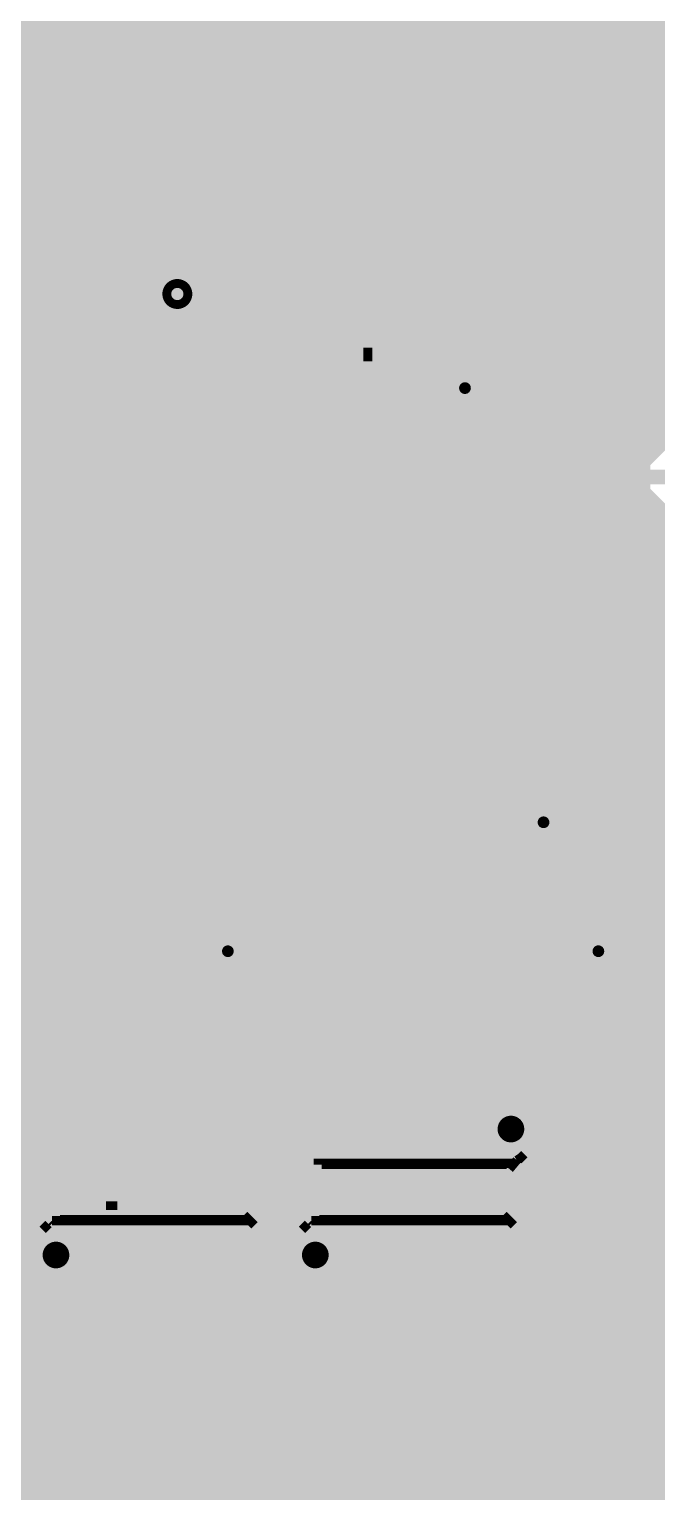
# Model space of a CAD drawing. Extents: x -5 to 208, y -5 to 206.
# Drawn here: x 129.95 to 140.7, y 139.96 to 165.03 of the extents above; entities that cross this region are included whole.
import ezdxf

# ---------------------------------------------------------------- set-up
doc = ezdxf.new("R2010")
doc.units = 0
doc.header["$MEASUREMENT"] = 0
doc.layers.get('0').update_dxf_attribs({"linetype": 'CONTINUOUS'})
for name, color, linetype in [('22-301-0_BOT', 7, 'CONTINUOUS'), ('22-301-0_DRD', 7, 'CONTINUOUS'), ('22-301-0_IN1', 1, 'CONTINUOUS'), ('22-301-0_IN2', 4, 'CONTINUOUS'), ('22-301-0_SMT', 5, 'CONTINUOUS'), ('22-301-0_SPT', 10, 'CONTINUOUS'), ('22-301-0_SST', 14, 'CONTINUOUS'), ('22-301-0_TOP', 9, 'CONTINUOUS'), ('THRUHOLE_TAP', 13, 'CONTINUOUS')]:
    doc.layers.add(name, color=color, linetype=linetype)

# ---------------------------------------------------------------- blocks, each defined once
blk = doc.blocks.new('ROUND_66')
at = {"const_width": 0.35052}
blk.add_lwpolyline([(-0.17526, 0, 1), (0.17526, 0, 1)], format="xyb", close=True, dxfattribs=at)
blk = doc.blocks.new('ROUND_69')
at = {"const_width": 0.35052}
blk.add_lwpolyline([(-0.17526, 0, 1), (0.17526, 0, 1)], format="xyb", close=True, dxfattribs=at)
blk = doc.blocks.new('ROUND_68')
at = {"const_width": 0.35052}
blk.add_lwpolyline([(-0.17526, 0, 1), (0.17526, 0, 1)], format="xyb", close=True, dxfattribs=at)
blk = doc.blocks.new('RECTANGLE_4')
blk.add_solid([(0.63627, 0.51308), (0.63627, -0.51308), (-0.63627, 0.51308), (-0.63627, -0.51308)])
blk = doc.blocks.new('RECTANGLE_6')
blk.add_solid([(0.4826, 0.4064), (0.4826, -0.4064), (-0.4826, 0.4064), (-0.4826, -0.4064)])
blk = doc.blocks.new('RECTANGLE_10')
blk.add_solid([(0.9017, 0.508), (0.9017, -0.508), (-0.9017, 0.508), (-0.9017, -0.508)])
blk = doc.blocks.new('RECTANGLE_15')
blk.add_solid([(1.0795, 1.3716), (1.0795, -1.3716), (-1.0795, 1.3716), (-1.0795, -1.3716)])
blk = doc.blocks.new('RECTANGLE_19')
blk.add_solid([(1.3716, 1.0795), (1.3716, -1.0795), (-1.3716, 1.0795), (-1.3716, -1.0795)])
blk = doc.blocks.new('RECTANGLE_37')
blk.add_solid([(0.508, 0.635), (0.508, -0.635), (-0.508, 0.635), (-0.508, -0.635)])
blk = doc.blocks.new('RECTANGLE_47')
blk.add_solid([(0.44958, 0.65024), (0.44958, -0.65024), (-0.44958, 0.65024), (-0.44958, -0.65024)])
blk = doc.blocks.new('ROUND_73')
at = {"const_width": 0.10033}
blk.add_lwpolyline([(-0.050164, 0, 1), (0.050164, 0, 1)], format="xyb", close=True, dxfattribs=at)

msp = doc.modelspace()

# ---------------------------------------------------------------- linework, layer by layer
at = {"layer": '22-301-0_DRD', "const_width": 0.254}
for points in [[(137.16, 159.512), (136.779, 159.131)], [(137.668, 159.512), (137.16, 159.512)], [(138.049, 159.131), (137.668, 159.512)], [(136.779, 159.131), (136.779, 158.623)], [(138.049, 158.623), (138.049, 159.131)], [(136.779, 158.623), (137.16, 158.242)], [(137.668, 158.242), (138.049, 158.623)], [(137.16, 158.242), (137.668, 158.242)], [(140.843, 157.988), (140.462, 157.607)], [(140.462, 157.607), (140.462, 157.099)], [(140.462, 157.099), (140.843, 156.718)], [(138.5062, 152.0698), (138.1252, 151.6888)], [(138.5062, 152.0698), (138.1252, 151.6888)], [(138.5062, 152.0698), (138.1252, 151.6888)], [(139.0142, 152.0698), (138.5062, 152.0698)], [(139.0142, 152.0698), (138.5062, 152.0698)], [(139.0142, 152.0698), (138.5062, 152.0698)], [(139.3952, 151.6888), (139.0142, 152.0698)], [(139.3952, 151.6888), (139.0142, 152.0698)], [(139.3952, 151.6888), (139.0142, 152.0698)], [(138.1252, 151.6888), (138.1252, 151.1808)], [(138.1252, 151.6888), (138.1252, 151.1808)], [(138.1252, 151.6888), (138.1252, 151.1808)], [(139.3952, 151.1808), (139.3952, 151.6888)], [(139.3952, 151.1808), (139.3952, 151.6888)], [(139.3952, 151.1808), (139.3952, 151.6888)], [(138.1252, 151.1808), (138.5062, 150.7998)], [(138.1252, 151.1808), (138.5062, 150.7998)], [(138.1252, 151.1808), (138.5062, 150.7998)], [(139.0142, 150.7998), (139.3952, 151.1808)], [(139.0142, 150.7998), (139.3952, 151.1808)], [(139.0142, 150.7998), (139.3952, 151.1808)], [(138.5062, 150.7998), (139.0142, 150.7998)], [(138.5062, 150.7998), (139.0142, 150.7998)], [(138.5062, 150.7998), (139.0142, 150.7998)], [(133.096, 149.86), (132.715, 149.479)], [(133.096, 149.86), (132.715, 149.479)], [(133.604, 149.86), (133.096, 149.86)], [(133.604, 149.86), (133.096, 149.86)], [(133.985, 149.479), (133.604, 149.86)], [(133.985, 149.479), (133.604, 149.86)], [(139.446, 149.86), (139.065, 149.479)], [(139.446, 149.86), (139.065, 149.479)], [(139.954, 149.86), (139.446, 149.86)], [(139.954, 149.86), (139.446, 149.86)], [(140.335, 149.479), (139.954, 149.86)], [(140.335, 149.479), (139.954, 149.86)], [(132.715, 149.479), (132.715, 148.971)], [(132.715, 149.479), (132.715, 148.971)], [(133.985, 148.971), (133.985, 149.479)], [(133.985, 148.971), (133.985, 149.479)], [(139.065, 149.479), (139.065, 148.971)], [(139.065, 149.479), (139.065, 148.971)], [(140.335, 148.971), (140.335, 149.479)], [(140.335, 148.971), (140.335, 149.479)], [(132.715, 148.971), (133.096, 148.59)], [(132.715, 148.971), (133.096, 148.59)], [(133.604, 148.59), (133.985, 148.971)], [(133.604, 148.59), (133.985, 148.971)], [(139.065, 148.971), (139.446, 148.59)], [(139.065, 148.971), (139.446, 148.59)], [(139.954, 148.59), (140.335, 148.971)], [(139.954, 148.59), (140.335, 148.971)], [(133.096, 148.59), (133.604, 148.59)], [(133.096, 148.59), (133.604, 148.59)], [(139.446, 148.59), (139.954, 148.59)], [(139.446, 148.59), (139.954, 148.59)]]:
    msp.add_lwpolyline(points, dxfattribs=at)
at = {"layer": '22-301-0_IN1', "const_width": 0.254}
for points in [[(129.921, 166.37), (129.921, 130.61188)], [(130.1496, 166.37), (130.1496, 130.55346)], [(130.3782, 166.37), (130.3782, 130.44678)], [(130.6068, 166.37), (130.6068, 130.27914)], [(130.8354, 166.37), (130.8354, 130.00482)], [(131.064, 166.37), (131.064, 121.412)], [(131.2926, 166.37), (131.2926, 121.412)], [(131.5212, 166.37), (131.5212, 136.65708)], [(131.7498, 166.37), (131.7498, 136.86536)], [(131.9784, 166.37), (131.9784, 136.94156)], [(132.207, 166.37), (132.207, 136.93902)], [(132.4356, 166.37), (132.4356, 136.85012)], [(132.6642, 166.37), (132.6642, 136.61898)], [(132.8928, 166.37), (132.8928, 130.58902)], [(133.1214, 166.37), (133.1214, 130.62458)], [(133.35, 166.37), (133.35, 130.62204)], [(133.5786, 166.37), (133.5786, 130.57632)], [(133.8072, 166.37), (133.8072, 130.48742)], [(134.0358, 166.37), (134.0358, 130.3401)], [(134.2644, 166.37), (134.2644, 130.10896)], [(134.493, 166.37), (134.493, 129.64414)], [(134.7216, 166.37), (134.7216, 121.412)], [(134.9502, 166.37), (134.9502, 121.412)], [(135.1788, 166.37), (135.1788, 121.412)], [(135.4074, 166.37), (135.4074, 129.5654)], [(135.636, 166.37), (135.636, 130.08356)], [(135.8646, 166.37), (135.8646, 136.43102)], [(136.0932, 166.37), (136.0932, 136.79678)], [(136.3218, 166.37), (136.3218, 136.9187)], [(136.5504, 166.37), (136.5504, 136.94918)], [(136.779, 166.37), (136.779, 136.90092)], [(137.0076, 166.37), (137.0076, 136.74852)], [(137.2362, 166.37), (137.2362, 130.52044)], [(137.4648, 166.37), (137.4648, 130.39344)], [(137.6934, 166.37), (137.6934, 130.19278)], [(137.922, 166.37), (137.922, 129.8448)], [(138.1506, 166.37), (138.1506, 121.412)], [(138.3792, 166.37), (138.3792, 121.412)], [(138.6078, 166.37), (138.6078, 121.412)], [(138.8364, 166.37), (138.8364, 121.412)], [(139.065, 166.37), (139.065, 121.412)], [(139.2936, 166.37), (139.2936, 121.412)], [(139.5222, 166.37), (139.5222, 121.412)], [(139.7508, 166.37), (139.7508, 121.412)], [(139.9794, 166.37), (139.9794, 121.412)], [(140.208, 166.37), (140.208, 121.412)], [(140.4366, 166.37), (140.4366, 157.51302)], [(140.6652, 166.37), (140.6652, 157.87878)], [(176.149, 165.0746), (93.71076, 165.0746)], [(176.149, 164.846), (107.5563, 164.846)], [(176.149, 164.6174), (107.85856, 164.6174)], [(176.149, 164.3888), (107.97032, 164.3888)], [(203.23302, 164.1602), (107.99318, 164.1602)], [(203.00188, 163.9316), (107.93476, 163.9316)], [(202.91298, 163.703), (107.76712, 163.703)], [(202.9079, 163.4744), (80.645, 163.4744)], [(202.98664, 163.2458), (80.645, 163.2458)], [(203.19238, 163.0172), (80.645, 163.0172)], [(204.47, 162.7886), (80.645, 162.7886)], [(204.47, 162.56), (80.645, 162.56)], [(204.47, 162.3314), (80.645, 162.3314)], [(204.47, 162.1028), (80.645, 162.1028)], [(204.47, 161.8742), (80.645, 161.8742)], [(204.47, 161.6456), (80.645, 161.6456)], [(204.47, 161.417), (80.645, 161.417)], [(204.47, 161.1884), (80.645, 161.1884)], [(204.47, 160.9598), (116.08308, 160.9598)], [(204.47, 160.7312), (121.88698, 160.7312)], [(204.47, 160.5026), (122.11812, 160.5026)], [(204.47, 160.274), (122.20702, 160.274)], [(204.47, 159.8168), (122.13336, 159.8168)], [(204.47, 160.0454), (122.20956, 160.0454)], [(204.47, 159.5882), (121.92508, 159.5882)], [(204.47, 159.3596), (80.645, 159.3596)], [(204.47, 159.131), (91.1733, 159.131)], [(204.47, 158.9024), (91.47556, 158.9024)], [(191.38138, 158.6738), (116.1923, 158.6738)], [(191.17564, 158.4452), (116.50726, 158.4452)], [(191.0969, 158.2166), (116.69522, 158.2166)], [(140.85316, 157.988), (116.81714, 157.988)], [(140.5509, 157.7594), (116.88572, 157.7594)], [(140.41882, 157.3022), (116.9035, 157.3022)], [(140.43914, 157.5308), (116.91366, 157.5308)], [(140.47724, 157.0736), (116.8527, 157.0736)], [(140.4366, 157.19044), (140.4366, 121.412)], [(140.64488, 156.845), (116.75618, 156.845)], [(140.6652, 156.82722), (140.6652, 121.412)], [(204.47, 156.6164), (116.60124, 156.6164)], [(204.47, 156.3878), (116.3574, 156.3878)], [(204.47, 156.1592), (116.1415, 156.1592)], [(204.47, 155.9306), (116.48186, 155.9306)], [(204.47, 155.702), (116.67998, 155.702)], [(204.47, 155.4734), (116.80444, 155.4734)], [(204.47, 155.2448), (116.88064, 155.2448)], [(204.47, 155.0162), (116.91366, 155.0162)], [(204.47, 154.559), (116.86032, 154.559)], [(204.47, 154.7876), (116.90604, 154.7876)], [(204.47, 154.3304), (116.76888, 154.3304)], [(204.47, 154.1018), (116.6241, 154.1018)], [(204.47, 153.8732), (116.39042, 153.8732)], [(204.47, 153.6446), (115.93576, 153.6446)], [(204.47, 153.416), (106.7943, 153.416)], [(204.47, 153.1874), (80.645, 153.1874)], [(204.47, 152.9588), (80.645, 152.9588)], [(204.47, 152.7302), (80.645, 152.7302)], [(204.47, 152.5016), (111.09452, 152.5016)], [(204.47, 152.273), (111.24692, 152.273)], [(204.47, 152.0444), (111.29518, 152.0444)], [(204.47, 151.8158), (111.2647, 151.8158)], [(204.47, 151.5872), (111.14278, 151.5872)], [(204.47, 151.3586), (110.77702, 151.3586)], [(204.47, 151.13), (96.95688, 151.13)], [(204.47, 150.9014), (97.05594, 150.9014)], [(204.47, 150.6728), (97.06864, 150.6728)], [(204.47, 150.4442), (97.00006, 150.4442)], [(204.47, 150.2156), (118.71452, 150.2156)], [(204.47, 149.987), (118.86692, 149.987)], [(204.47, 149.5298), (118.8847, 149.5298)], [(204.47, 149.7584), (118.91518, 149.7584)], [(204.47, 149.3012), (118.76278, 149.3012)], [(204.47, 149.0726), (118.39702, 149.0726)], [(204.47, 148.844), (117.63502, 148.844)], [(204.47, 148.6154), (117.54612, 148.6154)], [(204.47, 148.3868), (117.31498, 148.3868)], [(204.47, 148.1582), (111.29518, 148.1582)], [(204.47, 147.9296), (120.74652, 147.9296)], [(204.47, 147.701), (120.89892, 147.701)], [(204.47, 147.4724), (120.94718, 147.4724)], [(204.47, 147.2438), (120.9167, 147.2438)], [(204.47, 146.7866), (120.42902, 146.7866)], [(204.47, 147.0152), (120.79478, 147.0152)], [(204.47, 146.558), (113.82502, 146.558)], [(204.47, 146.3294), (119.92102, 146.3294)], [(204.47, 146.1008), (120.28678, 146.1008)], [(204.47, 145.8722), (120.4087, 145.8722)], [(204.47, 145.6436), (120.43918, 145.6436)], [(204.47, 145.415), (120.39092, 145.415)], [(204.47, 145.1864), (120.23852, 145.1864)], [(204.47, 144.9578), (119.67718, 144.9578)], [(204.47, 144.7292), (119.65432, 144.7292)], [(204.47, 144.272), (119.2403, 144.272)], [(204.47, 144.5006), (119.54256, 144.5006)], [(204.47, 144.0434), (80.645, 144.0434)], [(204.47, 143.8148), (80.645, 143.8148)], [(204.47, 143.5862), (80.645, 143.5862)], [(204.47, 143.3576), (80.645, 143.3576)], [(204.47, 143.129), (80.645, 143.129)], [(204.47, 142.9004), (80.645, 142.9004)], [(204.47, 142.6718), (80.645, 142.6718)], [(204.47, 142.4432), (80.645, 142.4432)], [(204.47, 142.2146), (80.645, 142.2146)], [(204.47, 141.986), (80.645, 141.986)], [(202.25512, 141.7574), (91.47302, 141.7574)], [(201.88428, 141.5288), (91.83878, 141.5288)], [(201.7141, 141.3002), (91.9607, 141.3002)], [(201.62774, 141.0716), (91.99118, 141.0716)], [(201.5998, 140.843), (91.94292, 140.843)], [(201.62774, 140.6144), (91.79052, 140.6144)], [(201.7141, 140.3858), (80.645, 140.3858)], [(201.88428, 140.1572), (80.645, 140.1572)], [(202.25512, 139.9286), (80.645, 139.9286)]]:
    msp.add_lwpolyline(points, dxfattribs=at)
for points in [[(141.097, 158.03372, 0.4142136), (140.41628, 157.353)], [(140.41628, 157.353, 0.4142136), (141.097, 156.67228)]]:
    msp.add_lwpolyline(points, format="xyb", dxfattribs=at)
at = {"layer": '22-301-0_IN2', "const_width": 0.254}
for points in [[(107.315, 164.211), (114.173, 164.211), (114.681, 164.719), (164.465, 164.719), (166.37, 166.624), (168.402, 166.624)], [(203.33716, 164.211), (114.81816, 164.211)], [(164.465, 164.2618), (114.86896, 164.2618)], [(129.921, 164.2618), (129.921, 130.61188)], [(130.1496, 164.2618), (130.1496, 130.55346)], [(130.3782, 164.2618), (130.3782, 130.44678)], [(130.6068, 164.2618), (130.6068, 130.27914)], [(130.8354, 164.2618), (130.8354, 130.00482)], [(131.064, 164.2618), (131.064, 121.62536)], [(131.2926, 164.2618), (131.2926, 121.62536)], [(131.5212, 164.2618), (131.5212, 136.65708)], [(131.7498, 164.2618), (131.7498, 136.86536)], [(131.9784, 164.2618), (131.9784, 136.94156)], [(132.207, 164.2618), (132.207, 136.93902)], [(132.4356, 164.2618), (132.4356, 136.85012)], [(132.6642, 164.2618), (132.6642, 136.61898)], [(132.8928, 164.2618), (132.8928, 130.58902)], [(133.1214, 164.2618), (133.1214, 130.62458)], [(133.35, 164.2618), (133.35, 130.62204)], [(133.5786, 164.2618), (133.5786, 130.57632)], [(133.8072, 164.2618), (133.8072, 130.48742)], [(134.0358, 164.2618), (134.0358, 130.3401)], [(134.2644, 164.2618), (134.2644, 130.10896)], [(134.493, 164.2618), (134.493, 129.64414)], [(134.7216, 164.2618), (134.7216, 121.62028)], [(134.9502, 164.2618), (134.9502, 121.62028)], [(135.1788, 164.2618), (135.1788, 121.62028)], [(135.4074, 164.2618), (135.4074, 129.5654)], [(135.636, 164.2618), (135.636, 130.08356)], [(135.8646, 164.2618), (135.8646, 136.43102)], [(136.0932, 164.2618), (136.0932, 136.79678)], [(136.3218, 164.2618), (136.3218, 136.9187)], [(136.5504, 164.2618), (136.5504, 136.94918)], [(136.779, 164.2618), (136.779, 136.90092)], [(137.0076, 164.2618), (137.0076, 136.74852)], [(137.2362, 164.2618), (137.2362, 130.52044)], [(137.4648, 164.2618), (137.4648, 130.39344)], [(137.6934, 164.2618), (137.6934, 130.19278)], [(137.922, 164.2618), (137.922, 129.8448)], [(138.1506, 164.2618), (138.1506, 121.6152)], [(138.3792, 164.2618), (138.3792, 121.6152)], [(138.6078, 164.2618), (138.6078, 121.6152)], [(138.8364, 164.2618), (138.8364, 121.6152)], [(139.065, 164.2618), (139.065, 121.6152)], [(139.2936, 164.2618), (139.2936, 121.6152)], [(139.5222, 164.2618), (139.5222, 121.6152)], [(139.7508, 164.2618), (139.7508, 121.6152)], [(139.9794, 164.2618), (139.9794, 121.6152)], [(140.208, 164.2618), (140.208, 121.6152)], [(140.4366, 164.2618), (140.4366, 157.51302)], [(140.6652, 164.2618), (140.6652, 157.87878)], [(203.0349, 163.9824), (114.58956, 163.9824)], [(202.92314, 163.7538), (114.173, 163.7538)], [(202.90282, 163.5252), (93.17736, 163.5252)], [(203.12888, 163.068), (92.72016, 163.068)], [(202.96124, 163.2966), (92.94876, 163.2966)], [(204.47, 162.8394), (92.49156, 162.8394)], [(204.47, 162.6108), (92.26296, 162.6108)], [(204.47, 162.3822), (92.03436, 162.3822)], [(204.47, 162.1536), (91.80576, 162.1536)], [(204.47, 161.925), (91.57716, 161.925)], [(204.47, 161.6964), (91.34856, 161.6964)], [(204.47, 161.4678), (91.11996, 161.4678)], [(204.47, 161.2392), (90.97264, 161.2392)], [(204.47, 161.0106), (115.99672, 161.0106)], [(204.47, 160.782), (121.7803, 160.782)], [(204.47, 160.5534), (122.08256, 160.5534)], [(204.47, 160.3248), (122.19432, 160.3248)], [(204.47, 160.0962), (122.21718, 160.0962)], [(204.47, 159.8676), (122.15876, 159.8676)], [(204.47, 159.639), (121.99112, 159.639)], [(204.47, 159.4104), (121.44756, 159.4104)], [(204.47, 159.1818), (121.031, 159.1818)], [(204.47, 158.9532), (91.43492, 158.9532)], [(191.46774, 158.7246), (116.08308, 158.7246)], [(191.20612, 158.496), (116.45392, 158.496)], [(191.10706, 158.2674), (116.6622, 158.2674)], [(191.09436, 158.0388), (116.79428, 158.0388)], [(140.59408, 157.8102), (116.87556, 157.8102)], [(140.45692, 157.5816), (116.91112, 157.5816)], [(140.41628, 157.353), (116.90858, 157.353)], [(140.45692, 157.1244), (116.86794, 157.1244)], [(140.4366, 157.19044), (140.4366, 121.61266)], [(140.59408, 156.8958), (116.78158, 156.8958)], [(140.6652, 156.82722), (140.6652, 121.61266)], [(204.47, 156.6672), (116.64188, 156.6672)], [(204.47, 156.4386), (116.42344, 156.4386)], [(204.47, 156.21), (116.01704, 156.21)], [(204.47, 155.9814), (116.42344, 155.9814)], [(204.47, 155.7528), (116.64188, 155.7528)], [(204.47, 155.5242), (116.78158, 155.5242)], [(204.47, 155.2956), (116.86794, 155.2956)], [(204.47, 155.067), (116.90858, 155.067)], [(204.47, 154.8384), (116.91112, 154.8384)], [(204.47, 154.6098), (116.87556, 154.6098)], [(204.47, 154.3812), (116.79428, 154.3812)], [(204.47, 154.1526), (116.6622, 154.1526)], [(204.47, 153.924), (116.45392, 153.924)], [(204.47, 153.6954), (116.08308, 153.6954)], [(204.47, 153.4668), (111.69396, 153.4668)], [(204.47, 153.2382), (111.46536, 153.2382)], [(204.47, 153.0096), (111.23676, 153.0096)], [(204.47, 152.781), (111.00816, 152.781)], [(204.47, 152.5524), (111.03864, 152.5524)], [(204.47, 152.3238), (111.22406, 152.3238)], [(204.47, 152.0952), (111.29264, 152.0952)], [(204.47, 151.8666), (111.27994, 151.8666)], [(204.47, 151.638), (111.18088, 151.638)], [(204.47, 151.4094), (110.91672, 151.4094)], [(204.47, 151.1808), (98.73996, 151.1808)], [(204.47, 150.9522), (98.51136, 150.9522)], [(204.47, 150.7236), (98.28276, 150.7236)], [(204.47, 150.495), (118.12016, 150.495)], [(204.47, 150.2664), (118.65864, 150.2664)], [(204.47, 150.0378), (118.84406, 150.0378)], [(204.47, 149.8092), (118.91264, 149.8092)], [(204.47, 149.5806), (118.89994, 149.5806)], [(204.47, 149.352), (118.80088, 149.352)], [(204.47, 149.1234), (118.53672, 149.1234)], [(204.47, 148.8948), (117.64264, 148.8948)], [(204.47, 148.6662), (117.57406, 148.6662)], [(204.47, 148.4376), (117.38864, 148.4376)], [(204.47, 148.209), (111.29772, 148.209)], [(204.47, 147.9804), (120.69064, 147.9804)], [(204.47, 147.7518), (120.87606, 147.7518)], [(204.47, 147.5232), (120.94464, 147.5232)], [(204.47, 147.2946), (120.93194, 147.2946)], [(204.47, 147.066), (120.83288, 147.066)], [(204.47, 146.8374), (120.56872, 146.8374)], [(204.47, 146.6088), (120.07596, 146.6088)], [(204.47, 146.3802), (119.84736, 146.3802)], [(204.47, 146.1516), (120.23852, 146.1516)], [(204.47, 145.923), (120.39092, 145.923)], [(204.47, 145.6944), (120.43918, 145.6944)], [(204.47, 145.4658), (120.4087, 145.4658)], [(204.47, 145.2372), (120.28678, 145.2372)], [(204.47, 144.78), (119.66702, 144.78)], [(204.47, 145.0086), (119.92102, 145.0086)], [(204.47, 144.5514), (119.57812, 144.5514)], [(204.47, 144.3228), (119.34698, 144.3228)], [(204.47, 144.0942), (80.645, 144.0942)], [(204.47, 143.8656), (80.645, 143.8656)], [(204.47, 143.637), (80.645, 143.637)], [(204.47, 143.4084), (80.645, 143.4084)], [(204.47, 143.1798), (80.645, 143.1798)], [(204.47, 142.9512), (80.645, 142.9512)], [(204.47, 142.7226), (80.645, 142.7226)], [(204.47, 142.494), (80.645, 142.494)], [(204.47, 142.2654), (80.645, 142.2654)], [(204.47, 142.0368), (80.645, 142.0368)], [(204.47, 141.8082), (80.645, 141.8082)], [(204.47, 141.5796), (91.79052, 141.5796)], [(202.11288, 141.351), (91.94292, 141.351)], [(201.94524, 141.1224), (91.99118, 141.1224)], [(201.88682, 140.8938), (91.9607, 140.8938)], [(201.90714, 140.6652), (91.83878, 140.6652)], [(202.0189, 140.4366), (91.47302, 140.4366)], [(202.32116, 140.208), (119.75846, 140.208)], [(204.47, 139.9794), (119.99976, 139.9794)]]:
    msp.add_lwpolyline(points, dxfattribs=at)
for points in [[(141.097, 158.03372, 0.4142136), (140.41628, 157.353)], [(140.41628, 157.353, 0.4142136), (141.097, 156.67228)]]:
    msp.add_lwpolyline(points, format="xyb", dxfattribs=at)
at = {"layer": '22-301-0_SST'}
for points, const_width in [([(132.4864, 162.179), (132.4864, 165.989), (135.509, 165.989), (135.509, 161.6456), (133.0198, 161.6456), (132.4864, 162.179)], 0.20066), ([(130.28676, 161.3662), (130.28676, 161.0106), (130.45694, 160.89122), (130.62712, 160.89122), (130.79476, 161.0106), (130.79476, 161.3662), (129.77876, 161.3662)], 0.1524), ([(136.25576, 161.3662), (136.25576, 161.0106), (136.42594, 160.89122), (136.59612, 160.89122), (136.76376, 161.0106), (136.76376, 161.3662), (135.74776, 161.3662)], 0.1524), ([(130.28676, 161.06902), (129.77876, 160.89122)], 0.1524), ([(136.25576, 161.06902), (135.74776, 160.89122)], 0.1524), ([(131.63042, 160.73628), (131.63042, 160.38068), (131.79806, 160.2613), (131.96824, 160.2613), (132.13842, 160.38068), (132.13842, 160.73628), (131.12242, 160.73628)], 0.1524), ([(132.40512, 160.65246), (132.40512, 160.32734)], 0.1524), ([(132.54228, 160.66008), (132.54228, 160.31972)], 0.1524), ([(129.77876, 160.40862), (130.79476, 160.05302), (130.79476, 160.528)], 0.1524), ([(131.63042, 160.4391), (131.12242, 160.2613)], 0.1524), ([(132.65404, 160.54832), (132.31368, 160.54832)], 0.1524), ([(132.64642, 160.41116), (132.3213, 160.41116)], 0.1524), ([(135.74776, 160.40862), (136.76376, 160.05302), (136.76376, 160.528)], 0.1524), ([(138.41984, 160.23336), (138.2522, 160.17494), (138.2522, 159.93618), (138.41984, 159.87776), (138.59002, 159.75838), (139.09802, 159.75838), (139.2682, 159.81934), (139.2682, 160.17494), (139.09802, 160.23336), (138.41984, 160.23336)], 0.1524), ([(131.63042, 159.83966), (131.63042, 159.48406), (131.46024, 159.4231), (131.29006, 159.4231), (131.12242, 159.48406), (131.12242, 159.83966), (131.29006, 159.89808), (131.46024, 159.89808), (132.13842, 159.66186)], 0.1524), ([(138.59002, 159.99714), (138.2522, 159.75838)], 0.1524), ([(129.94894, 159.6898), (129.77876, 159.57042), (129.77876, 159.3342), (129.94894, 159.21482), (130.11912, 159.21482), (130.45694, 159.45104), (130.79476, 159.21482), (130.79476, 159.6898)], 0.1524), ([(135.74776, 159.3342), (135.74776, 159.57042)], 0.1524), ([(135.74776, 159.45104), (136.76376, 159.45104), (136.59612, 159.57042)], 0.1524), ([(138.41984, 159.39516), (138.2522, 159.27578), (138.2522, 159.03956), (138.41984, 158.92018), (138.59002, 158.92018), (138.92784, 159.15894), (139.2682, 158.92018), (139.2682, 159.39516)], 0.1524), ([(130.302, 153.543), (127.508, 153.543), (127.508, 158.877), (130.302, 158.877), (130.302, 153.543)], 0.1524), ([(131.63042, 158.64586), (131.63042, 159.00146), (131.79806, 159.05988), (131.96824, 159.05988), (132.13842, 159.00146), (132.13842, 158.64586), (131.96824, 158.5849), (131.79806, 158.5849), (131.12242, 158.82366)], 0.1524), ([(136.017, 153.543), (133.223, 153.543), (133.223, 158.877), (136.017, 158.877), (136.017, 153.543)], 0.1524), ([(140.462, 158.496), (136.398, 158.496), (136.398, 153.924), (138.176, 153.924), (138.43, 154.178), (138.684, 153.924), (140.462, 153.924), (140.462, 158.496)], 0.1524), ([(132.2705, 155.3845), (132.2705, 158.3055), (130.6322, 158.3055), (130.6322, 155.3845), (132.2705, 155.3845)], 0.1524), ([(130.87096, 155.20162), (130.87096, 154.84602), (131.20878, 154.72918), (131.54914, 154.72918), (131.88696, 154.84602), (131.88696, 155.20162)], 0.1524), ([(130.87096, 155.1432), (131.88696, 155.1432)], 0.1524), ([(130.87096, 153.9494), (130.87096, 154.36342), (131.88696, 154.36342)], 0.1524), ([(131.37896, 153.16962), (131.37896, 153.52522), (131.54914, 153.58618), (131.71678, 153.58618), (131.88696, 153.52522), (131.88696, 153.16962), (131.71678, 153.1112), (131.54914, 153.1112), (130.87096, 153.34742)], 0.1524), ([(139.65936, 153.28138), (139.65936, 153.75382)], 0.1524), ([(138.64336, 153.5176), (139.65936, 153.5176)], 0.1524), ([(132.08, 149.352), (130.81, 149.352), (130.556, 149.606), (130.556, 152.908), (132.334, 152.908), (132.334, 149.606), (132.08, 149.352)], 0.1524), ([(138.52144, 147.03044), (138.52398, 151.384), (138.52398, 153.0223), (134.52602, 153.0223), (134.5184, 145.8976), (134.9756, 145.4404), (138.176, 145.4404), (138.5316, 145.8722), (138.52144, 147.03044)], 0.1524), ([(139.65936, 152.44318), (139.32154, 152.44318), (138.64336, 152.6794), (139.32154, 152.91562), (139.65936, 152.91562)], 0.1524), ([(140.3477, 151.48306), (140.00226, 151.48306), (140.00226, 152.32888)], 0.1524), ([(139.48918, 151.60498), (139.65936, 151.6634), (139.65936, 152.019), (139.48918, 152.07742), (139.32154, 152.07742), (139.15136, 152.019), (139.15136, 151.6634), (138.98118, 151.60498), (138.81354, 151.60498), (138.64336, 151.6634), (138.64336, 152.019), (138.81354, 152.07742)], 0.1524), ([(133.32206, 150.8633), (133.15442, 150.92426), (133.15442, 151.27986), (133.32206, 151.33828), (134.00024, 151.33828), (134.17042, 151.27986), (134.17042, 150.92426), (134.00024, 150.8633)], 0.1524), ([(138.98118, 150.76678), (138.98118, 151.23922), (139.65936, 151.003), (139.65936, 150.88362), (138.64336, 150.88362)], 0.1524), ([(132.334, 150.876), (130.556, 150.876)], 0.1524), ([(133.49224, 150.0251), (133.49224, 150.50008), (134.17042, 150.26386), (134.17042, 150.14448), (133.15442, 150.14448)], 0.1524), ([(138.64336, 150.28418), (139.65936, 149.92858), (139.65936, 150.40102)], 0.1524), ([(133.32206, 149.66188), (133.15442, 149.5425), (133.15442, 149.30628), (133.32206, 149.1869), (133.49224, 149.1869), (133.83006, 149.42566), (134.17042, 149.1869), (134.17042, 149.66188)], 0.1524), ([(130.6195, 148.7805), (130.6195, 145.8595), (132.2578, 145.8595), (132.2578, 148.7805), (130.6195, 148.7805)], 0.1524), ([(134.1755, 145.8595), (134.1755, 148.7805), (132.5372, 148.7805), (132.5372, 145.8595), (134.1755, 145.8595)], 0.1524), ([(140.5255, 145.8595), (140.5255, 148.7805), (138.8872, 148.7805), (138.8872, 145.8595), (140.5255, 145.8595)], 0.1524), ([(138.4808, 148.4122), (134.5438, 148.4122)], 0.1524), ([(138.1506, 146.31924), (138.1506, 146.03222)], 0.1524), ([(138.34364, 146.1262), (138.05662, 146.1262)], 0.1524), ([(138.32586, 146.26336), (138.0744, 146.26336)], 0.1524), ([(138.28776, 146.30146), (138.28776, 146.05)], 0.1524), ([(131.35864, 144.86382), (131.35864, 145.71218), (131.26212, 145.56994)], 0.1524), ([(130.80746, 144.86382), (130.46202, 144.86382), (130.46202, 145.71218)], 0.1524), ([(131.8133, 145.00606), (131.91236, 144.86382), (132.10794, 144.86382), (132.207, 145.00606), (132.207, 145.14576), (132.00888, 145.4277), (132.207, 145.71218), (131.8133, 145.71218)], 0.1524), ([(138.303, 145.669), (134.7978, 145.669), (134.9756, 145.4912)], 0.1524), ([(138.25982, 145.5928), (134.874, 145.5928)], 0.1524), ([(134.8994, 145.669), (134.8994, 145.5674)], 0.1524), ([(135.03656, 145.669), (135.03656, 145.4912)], 0.1524), ([(135.17372, 145.669), (135.17372, 145.4912)], 0.1524), ([(135.31088, 145.669), (135.31088, 145.4912)], 0.1524), ([(135.44804, 145.669), (135.44804, 145.4912)], 0.1524), ([(135.5852, 145.669), (135.5852, 145.4912)], 0.1524), ([(135.72236, 145.669), (135.72236, 145.4912)], 0.1524), ([(135.85952, 145.669), (135.85952, 145.4912)], 0.1524), ([(135.99668, 145.669), (135.99668, 145.4912)], 0.1524), ([(136.13384, 145.669), (136.13384, 145.4912)], 0.1524), ([(136.271, 145.669), (136.271, 145.4912)], 0.1524), ([(136.40816, 145.669), (136.40816, 145.4912)], 0.1524), ([(136.54532, 145.669), (136.54532, 145.4912)], 0.1524), ([(136.68248, 145.669), (136.68248, 145.4912)], 0.1524), ([(136.81964, 145.669), (136.81964, 145.4912)], 0.1524), ([(136.9568, 145.669), (136.9568, 145.4912)], 0.1524), ([(137.09396, 145.669), (137.09396, 145.4912)], 0.1524), ([(137.23112, 145.669), (137.23112, 145.4912)], 0.1524), ([(137.36828, 145.669), (137.36828, 145.4912)], 0.1524), ([(137.50544, 145.669), (137.50544, 145.4912)], 0.1524), ([(137.6426, 145.669), (137.6426, 145.4912)], 0.1524), ([(137.77976, 145.669), (137.77976, 145.4912)], 0.1524), ([(137.91692, 145.669), (137.91692, 145.4912)], 0.1524), ([(138.05408, 145.669), (138.05408, 145.4912)], 0.1524), ([(138.303, 145.6436), (138.176, 145.4912)], 0.1524), ([(138.19124, 145.669), (138.19124, 145.50898)], 0.1524), ([(138.3792, 145.6944), (138.303, 145.6436)], 0.1524), ([(138.303, 145.669), (138.3284, 145.6436)], 0.1524), ([(138.43, 145.7452), (138.3284, 145.6436)], 0.1524), ([(138.43, 145.7452), (138.3792, 145.6944)], 0.1524), ([(138.176, 145.4912), (134.9756, 145.4912)], 0.1524), ([(138.811, 145.1102), (138.6713, 145.161), (138.6713, 145.45818), (138.811, 145.50644), (139.37742, 145.50644), (139.51712, 145.45818), (139.51712, 145.161), (139.37742, 145.1102)], 0.1524), ([(145.70456, 145.50644), (141.351, 145.50898), (139.7127, 145.50898), (139.7127, 141.51102), (146.8374, 141.5034), (147.2946, 141.9606), (147.2946, 145.161), (146.8628, 145.5166), (145.70456, 145.50644)], 0.1524), ([(131.4577, 144.86382), (131.26212, 144.86382)], 0.1524), ([(130.08356, 143.16456), (130.08102, 138.811), (130.08102, 137.1727), (134.07898, 137.1727), (134.0866, 144.2974), (133.6294, 144.7546), (130.429, 144.7546), (130.0734, 144.3228), (130.08356, 143.16456)], 0.1524), ([(133.6294, 144.7038), (130.429, 144.7038), (130.302, 144.5514), (130.2258, 144.5006), (130.175, 144.4498)], 0.1524), ([(130.41376, 144.68602), (130.41376, 144.526)], 0.1524), ([(133.64464, 144.68856), (130.4163, 144.68856)], 0.1524), ([(130.55092, 144.7038), (130.55092, 144.526)], 0.1524), ([(130.68808, 144.7038), (130.68808, 144.526)], 0.1524), ([(130.82524, 144.7038), (130.82524, 144.526)], 0.1524), ([(130.9624, 144.7038), (130.9624, 144.526)], 0.1524), ([(131.09956, 144.7038), (131.09956, 144.526)], 0.1524), ([(131.23672, 144.7038), (131.23672, 144.526)], 0.1524), ([(131.37388, 144.7038), (131.37388, 144.526)], 0.1524), ([(131.51104, 144.7038), (131.51104, 144.526)], 0.1524), ([(131.6482, 144.7038), (131.6482, 144.526)], 0.1524), ([(131.78536, 144.7038), (131.78536, 144.526)], 0.1524), ([(131.92252, 144.7038), (131.92252, 144.526)], 0.1524), ([(132.05968, 144.7038), (132.05968, 144.526)], 0.1524), ([(132.19684, 144.7038), (132.19684, 144.526)], 0.1524), ([(132.334, 144.7038), (132.334, 144.526)], 0.1524), ([(132.47116, 144.7038), (132.47116, 144.526)], 0.1524), ([(132.60832, 144.7038), (132.60832, 144.526)], 0.1524), ([(132.74548, 144.7038), (132.74548, 144.526)], 0.1524), ([(132.88264, 144.7038), (132.88264, 144.526)], 0.1524), ([(133.0198, 144.7038), (133.0198, 144.526)], 0.1524), ([(133.15696, 144.7038), (133.15696, 144.526)], 0.1524), ([(133.29412, 144.7038), (133.29412, 144.526)], 0.1524), ([(133.43128, 144.7038), (133.43128, 144.526)], 0.1524), ([(133.56844, 144.7038), (133.56844, 144.526)], 0.1524), ([(133.6294, 144.7038), (133.8072, 144.526)], 0.1524), ([(133.7056, 144.6276), (133.7056, 144.526)], 0.1524), ([(134.52856, 143.16456), (134.52602, 138.811), (134.52602, 137.1727), (138.52398, 137.1727), (138.5316, 144.2974), (138.0744, 144.7546), (134.874, 144.7546), (134.5184, 144.3228), (134.52856, 143.16456)], 0.1524), ([(138.0744, 144.7038), (134.874, 144.7038), (134.747, 144.5514), (134.6708, 144.5006), (134.62, 144.4498)], 0.1524), ([(134.85876, 144.68602), (134.85876, 144.526)], 0.1524), ([(138.08964, 144.68856), (134.8613, 144.68856)], 0.1524), ([(134.99592, 144.7038), (134.99592, 144.526)], 0.1524), ([(135.13308, 144.7038), (135.13308, 144.526)], 0.1524), ([(135.27024, 144.7038), (135.27024, 144.526)], 0.1524), ([(135.4074, 144.7038), (135.4074, 144.526)], 0.1524), ([(135.54456, 144.7038), (135.54456, 144.526)], 0.1524), ([(135.68172, 144.7038), (135.68172, 144.526)], 0.1524), ([(135.81888, 144.7038), (135.81888, 144.526)], 0.1524), ([(135.95604, 144.7038), (135.95604, 144.526)], 0.1524), ([(136.0932, 144.7038), (136.0932, 144.526)], 0.1524), ([(136.23036, 144.7038), (136.23036, 144.526)], 0.1524), ([(136.36752, 144.7038), (136.36752, 144.526)], 0.1524), ([(136.50468, 144.7038), (136.50468, 144.526)], 0.1524), ([(136.64184, 144.7038), (136.64184, 144.526)], 0.1524), ([(136.779, 144.7038), (136.779, 144.526)], 0.1524), ([(136.91616, 144.7038), (136.91616, 144.526)], 0.1524), ([(137.05332, 144.7038), (137.05332, 144.526)], 0.1524), ([(137.19048, 144.7038), (137.19048, 144.526)], 0.1524), ([(137.32764, 144.7038), (137.32764, 144.526)], 0.1524), ([(137.4648, 144.7038), (137.4648, 144.526)], 0.1524), ([(137.60196, 144.7038), (137.60196, 144.526)], 0.1524), ([(137.73912, 144.7038), (137.73912, 144.526)], 0.1524), ([(137.87628, 144.7038), (137.87628, 144.526)], 0.1524), ([(138.01344, 144.7038), (138.01344, 144.526)], 0.1524), ([(138.0744, 144.7038), (138.2522, 144.526)], 0.1524), ([(138.1506, 144.6276), (138.1506, 144.526)], 0.1524), ([(138.95324, 144.3609), (138.95324, 144.75714), (139.51712, 144.55902), (139.51712, 144.45996), (138.6713, 144.45996)], 0.1524), ([(130.2766, 144.5514), (130.175, 144.4498)], 0.1524), ([(130.2766, 144.5514), (130.302, 144.526)], 0.1524), ([(133.7818, 144.5514), (130.302, 144.5514)], 0.1524), ([(133.8072, 144.526), (130.302, 144.526)], 0.1524), ([(134.7216, 144.5514), (134.62, 144.4498)], 0.1524), ([(134.7216, 144.5514), (134.747, 144.526)], 0.1524), ([(138.2268, 144.5514), (134.747, 144.5514)], 0.1524), ([(138.2522, 144.526), (134.747, 144.526)], 0.1524), ([(130.52806, 144.10436), (130.2766, 144.10436)], 0.1524), ([(130.3528, 144.16024), (130.3528, 143.87322)], 0.1524), ([(130.48996, 144.14246), (130.48996, 143.891)], 0.1524), ([(134.97306, 144.10436), (134.7216, 144.10436)], 0.1524), ([(134.7978, 144.16024), (134.7978, 143.87322)], 0.1524), ([(134.93496, 144.14246), (134.93496, 143.891)], 0.1524), ([(130.54584, 143.9672), (130.25882, 143.9672)], 0.1524), ([(134.99084, 143.9672), (134.70382, 143.9672)], 0.1524), ([(139.09548, 143.95958), (139.09548, 143.6624), (138.95324, 143.6116), (138.811, 143.6116), (138.6713, 143.6624), (138.6713, 143.95958), (138.811, 144.00784), (138.95324, 144.00784), (139.51712, 143.80972)], 0.1524), ([(130.1242, 141.7828), (134.0612, 141.7828)], 0.1524), ([(134.5692, 141.7828), (138.5062, 141.7828)], 0.1524), ([(140.6144, 140.60678), (140.6144, 141.08176)], 0.1524), ([(139.5984, 140.84554), (140.6144, 140.84554)], 0.1524), ([(140.6144, 139.76858), (140.27404, 139.76858), (139.5984, 140.00734), (140.27404, 140.24356), (140.6144, 140.24356)], 0.1524)]:
    msp.add_lwpolyline(points, dxfattribs=dict(at, const_width=const_width))
at = {"layer": '22-301-0_SST', "const_width": 0.1524}
for points in [[(132.48386, 160.67024, 0.4142136), (132.30352, 160.4899)], [(132.6642, 160.4899, 0.4142136), (132.48386, 160.67024)], [(132.30352, 160.4899, 0.4142136), (132.48386, 160.30956)], [(132.48386, 160.30956, 0.4142136), (132.6642, 160.4899)], [(138.2014, 146.3294, 0.4142136), (138.049, 146.177)], [(138.3538, 146.177, 0.4142136), (138.2014, 146.3294)], [(138.049, 146.177, 0.4142136), (138.2014, 146.0246)], [(138.2014, 146.0246, 0.4142136), (138.3538, 146.177)], [(130.4036, 144.1704, 0.4142136), (130.2512, 144.018)], [(130.556, 144.018, 0.4142136), (130.4036, 144.1704)], [(134.8486, 144.1704, 0.4142136), (134.6962, 144.018)], [(135.001, 144.018, 0.4142136), (134.8486, 144.1704)], [(130.2512, 144.018, 0.4142136), (130.4036, 143.8656)], [(130.4036, 143.8656, 0.4142136), (130.556, 144.018)], [(134.6962, 144.018, 0.4142136), (134.8486, 143.8656)], [(134.8486, 143.8656, 0.4142136), (135.001, 144.018)]]:
    msp.add_lwpolyline(points, format="xyb", dxfattribs=at)
at = {"layer": '22-301-0_TOP'}
for points, const_width in [([(127.635, 160.6804), (127.635, 162.306), (127.508, 162.433), (127.635, 162.433), (133.35, 162.433), (133.35, 160.6804)], 0.635), ([(127.635, 160.6804), (127.635, 162.306), (127.635, 162.433), (133.35, 162.433), (133.35, 160.6804)], 0.635), ([(133.35, 160.6804), (133.35, 162.433), (141.351, 162.433), (143.256, 160.528), (143.49222, 160.528), (143.51, 160.54578)], 0.635), ([(131.445, 157.5562), (131.445, 157.734), (133.35, 159.639), (133.35, 159.766), (133.35, 160.6804)], 0.635), ([(133.35, 159.766), (133.35, 160.6804)], 0.635), ([(134.62, 157.8864), (134.493, 157.8864), (134.493, 160.5534), (134.62, 160.6804)], 0.635), ([(131.445, 157.734), (131.445, 157.861), (133.35, 159.766)], 0.254), ([(137.414, 158.877), (137.414, 157.353)], 0.635), ([(131.445, 157.5562), (131.445, 157.734)], 0.635), ([(137.414, 157.353), (136.525, 156.464), (136.525, 151.4348)], 0.635), ([(141.097, 157.353), (139.446, 157.353)], 0.254), ([(131.445, 156.1338), (131.445, 152.146)], 0.635), ([(141.51102, 149.53996), (141.51102, 150.96998), (138.4554, 154.0256), (138.4554, 155.067), (138.43, 155.067)], 0.635), ([(131.445, 150.114), (131.699, 150.114), (134.5946, 153.0096), (134.5946, 154.5336), (134.62, 154.5336)], 0.635), ([(138.7602, 151.4348), (136.525, 151.4348)], 0.635), ([(138.7602, 151.4348), (136.525, 151.4348)], 0.635), ([(136.525, 151.4348), (138.7602, 151.4348)], 0.635), ([(131.445, 150.114), (131.445, 148.0312)], 0.635), ([(133.35, 148.0312), (133.35, 149.225)], 0.635), ([(133.35, 148.0312), (133.35, 149.225)], 0.635), ([(139.7, 149.225), (139.7, 148.0312)], 0.635), ([(139.7, 148.0312), (139.7, 149.225)], 0.635), ([(139.7, 146.6088), (141.4018, 146.6088), (141.51102, 146.71802), (141.51102, 147.64004)], 0.635), ([(136.525, 147.0152), (136.1186, 146.6088), (133.35, 146.6088)], 0.635), ([(131.445, 146.6088), (131.445, 143.8148), (132.08, 143.1798)], 0.635), ([(133.35, 146.6088), (131.445, 146.6088)], 0.635), ([(136.525, 143.1798), (141.1478, 143.1798), (141.3002, 143.3322), (141.3002, 143.51)], 0.635), ([(132.08, 143.1798), (132.0038, 143.1798), (129.794, 140.97), (129.794, 133.604), (128.016, 131.826), (128.016, 126.50724), (126.21006, 124.7013)], 0.635), ([(129.71018, 129.2987), (129.9337, 129.2987), (129.667, 129.56794), (129.667, 129.794), (134.366, 134.493), (134.366, 141.224), (136.3218, 143.1798), (136.525, 143.1798)], 0.635)]:
    msp.add_lwpolyline(points, dxfattribs=dict(at, const_width=const_width))

# ---------------------------------------------------------------- block references
at = {"layer": '22-301-0_BOT'}
for p in [(137.414, 158.877), (138.7602, 151.4348), (133.35, 149.225), (139.7, 149.225)]:
    msp.add_blockref('ROUND_66', p, dxfattribs=at)
at = {"layer": '22-301-0_IN1'}
for name, p in [('ROUND_69', (137.414, 158.877)), ('ROUND_69', (138.7602, 151.4348)), ('ROUND_66', (133.35, 149.225)), ('ROUND_66', (139.7, 149.225))]:
    msp.add_blockref(name, p, dxfattribs=at)
at = {"layer": '22-301-0_IN2'}
for name, p in [('ROUND_66', (137.414, 158.877)), ('ROUND_68', (138.7602, 151.4348)), ('ROUND_68', (133.35, 149.225)), ('ROUND_68', (139.7, 149.225))]:
    msp.add_blockref(name, p, dxfattribs=at)
at = {"layer": '22-301-0_SMT'}
for name, p in [('RECTANGLE_47', (133.35, 160.6804)), ('RECTANGLE_47', (134.62, 160.6804)), ('RECTANGLE_10', (134.62, 157.8864)), ('RECTANGLE_6', (131.445, 157.5562)), ('RECTANGLE_37', (137.414, 157.353)), ('RECTANGLE_37', (139.446, 157.353)), ('RECTANGLE_6', (131.445, 156.1338)), ('RECTANGLE_37', (138.43, 155.067)), ('RECTANGLE_10', (134.62, 154.5336)), ('RECTANGLE_4', (131.445, 152.146)), ('RECTANGLE_19', (136.525, 151.4348)), ('RECTANGLE_4', (131.445, 150.114)), ('RECTANGLE_6', (131.445, 148.0312)), ('RECTANGLE_6', (133.35, 148.0312)), ('RECTANGLE_6', (139.7, 148.0312)), ('RECTANGLE_19', (136.525, 147.0152)), ('RECTANGLE_6', (131.445, 146.6088)), ('RECTANGLE_6', (133.35, 146.6088)), ('RECTANGLE_6', (139.7, 146.6088)), ('RECTANGLE_15', (141.3002, 143.51)), ('RECTANGLE_19', (132.08, 143.1798)), ('RECTANGLE_19', (136.525, 143.1798))]:
    msp.add_blockref(name, p, dxfattribs=at)
at = {"layer": '22-301-0_SPT'}
for name, p in [('RECTANGLE_47', (133.35, 160.6804)), ('RECTANGLE_47', (134.62, 160.6804)), ('RECTANGLE_10', (134.62, 157.8864)), ('RECTANGLE_6', (131.445, 157.5562)), ('RECTANGLE_37', (137.414, 157.353)), ('RECTANGLE_37', (139.446, 157.353)), ('RECTANGLE_6', (131.445, 156.1338)), ('RECTANGLE_37', (138.43, 155.067)), ('RECTANGLE_10', (134.62, 154.5336)), ('RECTANGLE_4', (131.445, 152.146)), ('RECTANGLE_19', (136.525, 151.4348)), ('RECTANGLE_4', (131.445, 150.114)), ('RECTANGLE_6', (131.445, 148.0312)), ('RECTANGLE_6', (133.35, 148.0312)), ('RECTANGLE_6', (139.7, 148.0312)), ('RECTANGLE_19', (136.525, 147.0152)), ('RECTANGLE_6', (131.445, 146.6088)), ('RECTANGLE_6', (133.35, 146.6088)), ('RECTANGLE_6', (139.7, 146.6088)), ('RECTANGLE_15', (141.3002, 143.51)), ('RECTANGLE_19', (132.08, 143.1798)), ('RECTANGLE_19', (136.525, 143.1798))]:
    msp.add_blockref(name, p, dxfattribs=at)
at = {"layer": '22-301-0_TOP'}
for name, p in [('RECTANGLE_47', (133.35, 160.6804)), ('RECTANGLE_47', (134.62, 160.6804)), ('ROUND_66', (137.414, 158.877)), ('RECTANGLE_10', (134.62, 157.8864)), ('RECTANGLE_6', (131.445, 157.5562)), ('RECTANGLE_37', (137.414, 157.353)), ('RECTANGLE_37', (139.446, 157.353)), ('RECTANGLE_6', (131.445, 156.1338)), ('RECTANGLE_37', (138.43, 155.067)), ('RECTANGLE_10', (134.62, 154.5336)), ('RECTANGLE_4', (131.445, 152.146)), ('RECTANGLE_19', (136.525, 151.4348)), ('ROUND_66', (138.7602, 151.4348)), ('RECTANGLE_4', (131.445, 150.114)), ('ROUND_66', (133.35, 149.225)), ('ROUND_66', (139.7, 149.225)), ('RECTANGLE_6', (131.445, 148.0312)), ('RECTANGLE_6', (133.35, 148.0312)), ('RECTANGLE_6', (139.7, 148.0312)), ('RECTANGLE_19', (136.525, 147.0152)), ('RECTANGLE_6', (131.445, 146.6088)), ('RECTANGLE_6', (133.35, 146.6088)), ('RECTANGLE_6', (139.7, 146.6088)), ('RECTANGLE_15', (141.3002, 143.51)), ('RECTANGLE_19', (132.08, 143.1798)), ('RECTANGLE_19', (136.525, 143.1798))]:
    msp.add_blockref(name, p, dxfattribs=at)
at = {"layer": 'THRUHOLE_TAP'}
for p in [(137.414, 158.877), (138.7602, 151.4348), (133.35, 149.225), (139.7, 149.225)]:
    msp.add_blockref('ROUND_73', p, dxfattribs=at)

doc.saveas('drawing.dxf')
